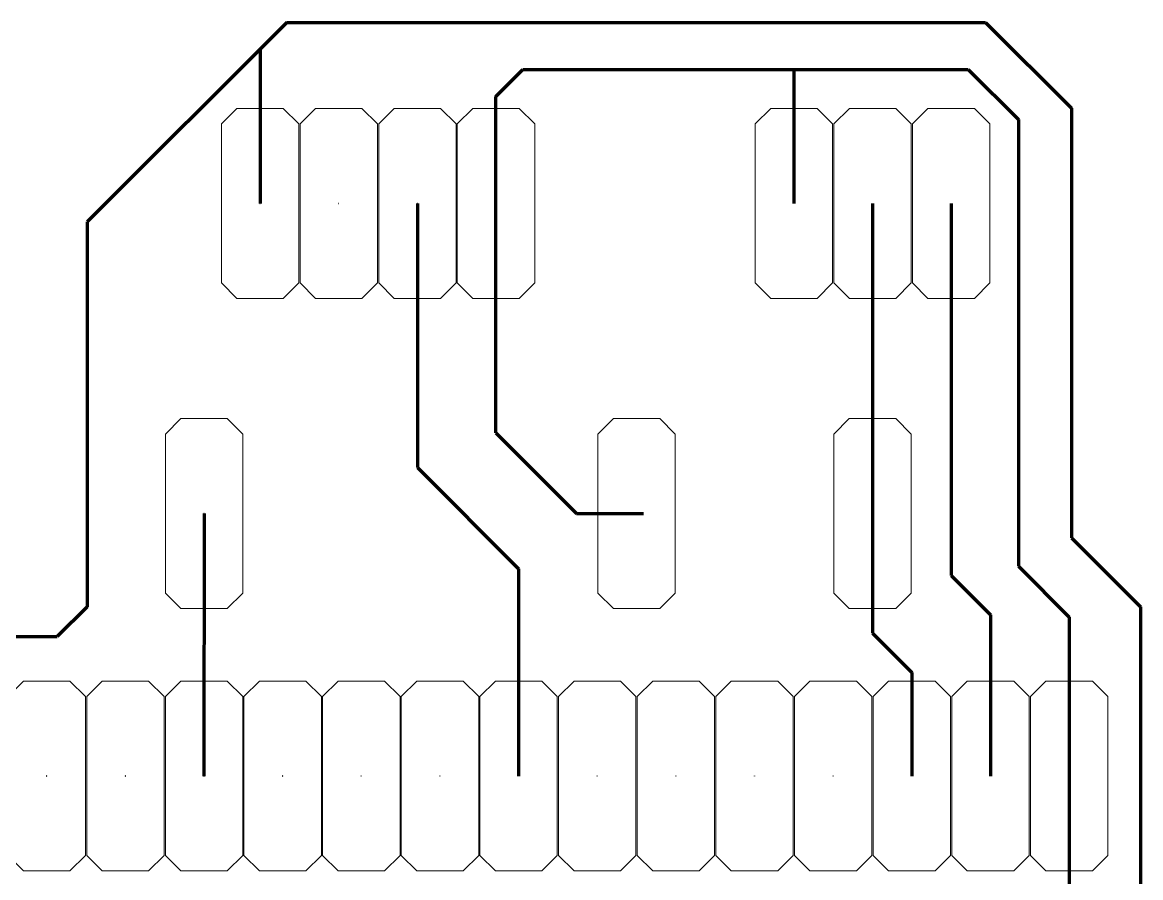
# Model space of a CAD drawing. Header units: millimetres. Extents: x -123 to 140, y -97 to 144.
# Drawn here: x 103.58 to 139.69, y 111.54 to 139.17 of the extents above; entities that cross this region are included whole.
import ezdxf

# ---------------------------------------------------------------- set-up
doc = ezdxf.new("R2010")
doc.units = ezdxf.units.MM
doc.header["$MEASUREMENT"] = 0
doc.layers.add('Layer 1', color=7, linetype='Continuous')

msp = doc.modelspace()

# ---------------------------------------------------------------- linework, layer by layer
at = {"layer": 'Layer 1', "color": 6, "lineweight": 120}
for points in [[(112.1144, 139.1672), (112.1144, 139.1672), (105.6677, 132.72), (105.6677, 132.72)], [(112.1144, 139.1672), (112.1144, 139.1672), (134.6845, 139.167), (134.6845, 139.167)], [(134.6845, 139.1669), (134.6845, 139.1669), (137.4601, 136.391), (137.4601, 136.391)], [(111.253, 138.3059), (111.253, 138.3059), (111.2527, 133.3165), (111.2527, 133.3165)], [(118.873, 136.775), (118.873, 136.775), (119.7446, 137.6464), (119.7446, 137.6464)], [(119.7446, 137.6464), (119.7446, 137.6464), (134.1269, 137.6463), (134.1269, 137.6463)], [(128.4948, 137.6462), (128.4948, 137.6462), (128.4945, 133.3165), (128.4945, 133.3165)], [(134.1269, 137.6463), (134.1269, 137.6463), (135.7459, 136.0265), (135.7459, 136.0265)], [(118.8727, 125.9045), (118.8727, 125.9045), (118.873, 136.775), (118.873, 136.775)], [(137.4601, 136.391), (137.4601, 136.391), (137.4599, 122.5169), (137.4599, 122.5169)], [(135.7459, 136.0265), (135.7459, 136.0265), (135.7457, 121.5946), (135.7457, 121.5946)], [(116.3345, 133.3116), (116.3345, 133.3116), (116.3333, 124.7814), (116.3333, 124.7814)], [(131.0345, 133.3165), (131.0345, 133.3165), (131.0336, 119.4316), (131.0336, 119.4316)], [(133.5763, 133.3165), (133.5763, 133.3165), (133.5761, 121.2959), (133.5761, 121.2959)], [(105.6677, 132.72), (105.6677, 132.72), (105.6672, 120.2852), (105.6672, 120.2852)], [(118.8727, 125.9045), (118.8727, 125.9045), (121.4762, 123.3004), (121.4762, 123.3004)], [(116.3333, 124.7815), (116.3333, 124.7815), (119.6038, 121.5102), (119.6038, 121.5102)], [(109.4441, 123.3001), (109.4441, 123.3001), (109.4426, 114.82), (109.4426, 114.82)], [(121.4762, 123.3004), (121.4762, 123.3004), (123.6411, 123.3001), (123.6411, 123.3001)], [(137.4599, 122.5169), (137.4599, 122.5169), (139.6938, 120.283), (139.6938, 120.283)], [(119.6038, 121.5102), (119.6038, 121.5102), (119.6026, 114.82), (119.6026, 114.82)], [(135.7457, 121.5946), (135.7457, 121.5946), (137.3844, 119.9558), (137.3844, 119.9558)], [(133.5761, 121.296), (133.5761, 121.296), (134.8444, 120.0277), (134.8444, 120.0277)], [(105.6672, 120.2852), (105.6672, 120.2852), (104.7043, 119.3219), (104.7043, 119.3219)], [(139.6938, 120.283), (139.6938, 120.283), (139.6937, 111.0883), (139.6937, 111.0883)], [(134.8444, 120.0277), (134.8444, 120.0277), (134.8444, 114.82), (134.8444, 114.82)], [(137.3844, 119.9558), (137.3844, 119.9558), (137.3844, 111.3222), (137.3844, 111.3222)], [(94.9195, 119.3225), (94.9195, 119.3225), (104.7043, 119.3219), (104.7043, 119.3219)], [(131.0336, 119.4316), (131.0336, 119.4316), (132.3044, 118.1607), (132.3044, 118.1607)], [(132.3044, 118.1607), (132.3044, 118.1607), (132.3044, 114.82), (132.3044, 114.82)]]:
    msp.add_open_spline(points, degree=3, dxfattribs=at)
at = {"layer": 'Layer 1', "lineweight": 9}
for points in [[(110.0045, 130.7483), (110.0045, 130.7483), (110.0045, 135.8847), (110.0045, 135.8847), (110.0045, 135.8847), (110.5045, 136.3847), (110.5045, 136.3847), (110.5045, 136.3847), (112.0045, 136.3847), (112.0045, 136.3847), (112.0045, 136.3847), (112.5045, 135.8847), (112.5045, 135.8847), (112.5045, 135.8847), (112.5045, 130.7483), (112.5045, 130.7483), (112.5045, 130.7483), (112.0045, 130.2483), (112.0045, 130.2483), (112.0045, 130.2483), (110.5045, 130.2483), (110.5045, 130.2483), (110.5045, 130.2483), (110.0045, 130.7483), (110.0045, 130.7483)], [(112.5445, 130.7483), (112.5445, 130.7483), (112.5445, 135.8847), (112.5445, 135.8847), (112.5445, 135.8847), (113.0445, 136.3847), (113.0445, 136.3847), (113.0445, 136.3847), (114.5445, 136.3847), (114.5445, 136.3847), (114.5445, 136.3847), (115.0445, 135.8847), (115.0445, 135.8847), (115.0445, 135.8847), (115.0445, 130.7483), (115.0445, 130.7483), (115.0445, 130.7483), (114.5445, 130.2483), (114.5445, 130.2483), (114.5445, 130.2483), (113.0445, 130.2483), (113.0445, 130.2483), (113.0445, 130.2483), (112.5445, 130.7483), (112.5445, 130.7483)], [(115.0845, 130.7483), (115.0845, 130.7483), (115.0845, 135.8847), (115.0845, 135.8847), (115.0845, 135.8847), (115.5845, 136.3847), (115.5845, 136.3847), (115.5845, 136.3847), (117.0845, 136.3847), (117.0845, 136.3847), (117.0845, 136.3847), (117.5845, 135.8847), (117.5845, 135.8847), (117.5845, 135.8847), (117.5845, 130.7483), (117.5845, 130.7483), (117.5845, 130.7483), (117.0845, 130.2483), (117.0845, 130.2483), (117.0845, 130.2483), (115.5845, 130.2483), (115.5845, 130.2483), (115.5845, 130.2483), (115.0845, 130.7483), (115.0845, 130.7483)], [(117.6245, 130.7483), (117.6245, 130.7483), (117.6245, 135.8847), (117.6245, 135.8847), (117.6245, 135.8847), (118.1245, 136.3847), (118.1245, 136.3847), (118.1245, 136.3847), (119.6245, 136.3847), (119.6245, 136.3847), (119.6245, 136.3847), (120.1245, 135.8847), (120.1245, 135.8847), (120.1245, 135.8847), (120.1245, 130.7483), (120.1245, 130.7483), (120.1245, 130.7483), (119.6245, 130.2483), (119.6245, 130.2483), (119.6245, 130.2483), (118.1245, 130.2483), (118.1245, 130.2483), (118.1245, 130.2483), (117.6245, 130.7483), (117.6245, 130.7483)], [(127.2463, 130.7483), (127.2463, 130.7483), (127.2463, 135.8847), (127.2463, 135.8847), (127.2463, 135.8847), (127.7463, 136.3847), (127.7463, 136.3847), (127.7463, 136.3847), (129.2463, 136.3847), (129.2463, 136.3847), (129.2463, 136.3847), (129.7463, 135.8847), (129.7463, 135.8847), (129.7463, 135.8847), (129.7463, 130.7483), (129.7463, 130.7483), (129.7463, 130.7483), (129.2463, 130.2483), (129.2463, 130.2483), (129.2463, 130.2483), (127.7463, 130.2483), (127.7463, 130.2483), (127.7463, 130.2483), (127.2463, 130.7483), (127.2463, 130.7483)], [(129.7863, 130.7483), (129.7863, 130.7483), (129.7863, 135.8847), (129.7863, 135.8847), (129.7863, 135.8847), (130.2863, 136.3847), (130.2863, 136.3847), (130.2863, 136.3847), (131.7863, 136.3847), (131.7863, 136.3847), (131.7863, 136.3847), (132.2863, 135.8847), (132.2863, 135.8847), (132.2863, 135.8847), (132.2863, 130.7483), (132.2863, 130.7483), (132.2863, 130.7483), (131.7863, 130.2483), (131.7863, 130.2483), (131.7863, 130.2483), (130.2863, 130.2483), (130.2863, 130.2483), (130.2863, 130.2483), (129.7863, 130.7483), (129.7863, 130.7483)], [(132.3263, 130.7483), (132.3263, 130.7483), (132.3263, 135.8847), (132.3263, 135.8847), (132.3263, 135.8847), (132.8263, 136.3847), (132.8263, 136.3847), (132.8263, 136.3847), (134.3263, 136.3847), (134.3263, 136.3847), (134.3263, 136.3847), (134.8263, 135.8847), (134.8263, 135.8847), (134.8263, 135.8847), (134.8263, 130.7483), (134.8263, 130.7483), (134.8263, 130.7483), (134.3263, 130.2483), (134.3263, 130.2483), (134.3263, 130.2483), (132.8263, 130.2483), (132.8263, 130.2483), (132.8263, 130.2483), (132.3263, 130.7483), (132.3263, 130.7483)], [(108.1944, 120.7319), (108.1944, 120.7319), (108.1944, 125.8683), (108.1944, 125.8683), (108.1944, 125.8683), (108.6944, 126.3683), (108.6944, 126.3683), (108.6944, 126.3683), (110.1944, 126.3683), (110.1944, 126.3683), (110.1944, 126.3683), (110.6944, 125.8683), (110.6944, 125.8683), (110.6944, 125.8683), (110.6944, 120.7319), (110.6944, 120.7319), (110.6944, 120.7319), (110.1944, 120.2319), (110.1944, 120.2319), (110.1944, 120.2319), (108.6944, 120.2319), (108.6944, 120.2319), (108.6944, 120.2319), (108.1944, 120.7319), (108.1944, 120.7319)], [(122.1645, 120.7319), (122.1645, 120.7319), (122.1645, 125.8683), (122.1645, 125.8683), (122.1645, 125.8683), (122.6645, 126.3683), (122.6645, 126.3683), (122.6645, 126.3683), (124.1645, 126.3683), (124.1645, 126.3683), (124.1645, 126.3683), (124.6645, 125.8683), (124.6645, 125.8683), (124.6645, 125.8683), (124.6645, 120.7319), (124.6645, 120.7319), (124.6645, 120.7319), (124.1645, 120.2319), (124.1645, 120.2319), (124.1645, 120.2319), (122.6645, 120.2319), (122.6645, 120.2319), (122.6645, 120.2319), (122.1645, 120.7319), (122.1645, 120.7319)], [(129.7845, 120.7319), (129.7845, 120.7319), (129.7845, 125.8683), (129.7845, 125.8683), (129.7845, 125.8683), (130.2845, 126.3683), (130.2845, 126.3683), (130.2845, 126.3683), (131.7845, 126.3683), (131.7845, 126.3683), (131.7845, 126.3683), (132.2845, 125.8683), (132.2845, 125.8683), (132.2845, 125.8683), (132.2845, 120.7319), (132.2845, 120.7319), (132.2845, 120.7319), (131.7845, 120.2319), (131.7845, 120.2319), (131.7845, 120.2319), (130.2845, 120.2319), (130.2845, 120.2319), (130.2845, 120.2319), (129.7845, 120.7319), (129.7845, 120.7319)], [(103.1144, 112.2518), (103.1144, 112.2518), (103.1144, 117.3882), (103.1144, 117.3882), (103.1144, 117.3882), (103.6144, 117.8882), (103.6144, 117.8882), (103.6144, 117.8882), (105.1144, 117.8882), (105.1144, 117.8882), (105.1144, 117.8882), (105.6144, 117.3882), (105.6144, 117.3882), (105.6144, 117.3882), (105.6144, 112.2518), (105.6144, 112.2518), (105.6144, 112.2518), (105.1144, 111.7518), (105.1144, 111.7518), (105.1144, 111.7518), (103.6144, 111.7518), (103.6144, 111.7518), (103.6144, 111.7518), (103.1144, 112.2518), (103.1144, 112.2518)], [(105.6544, 112.2518), (105.6544, 112.2518), (105.6544, 117.3882), (105.6544, 117.3882), (105.6544, 117.3882), (106.1544, 117.8882), (106.1544, 117.8882), (106.1544, 117.8882), (107.6544, 117.8882), (107.6544, 117.8882), (107.6544, 117.8882), (108.1544, 117.3882), (108.1544, 117.3882), (108.1544, 117.3882), (108.1544, 112.2518), (108.1544, 112.2518), (108.1544, 112.2518), (107.6544, 111.7518), (107.6544, 111.7518), (107.6544, 111.7518), (106.1544, 111.7518), (106.1544, 111.7518), (106.1544, 111.7518), (105.6544, 112.2518), (105.6544, 112.2518)], [(108.1944, 112.2518), (108.1944, 112.2518), (108.1944, 117.3882), (108.1944, 117.3882), (108.1944, 117.3882), (108.6944, 117.8882), (108.6944, 117.8882), (108.6944, 117.8882), (110.1944, 117.8882), (110.1944, 117.8882), (110.1944, 117.8882), (110.6944, 117.3882), (110.6944, 117.3882), (110.6944, 117.3882), (110.6944, 112.2518), (110.6944, 112.2518), (110.6944, 112.2518), (110.1944, 111.7518), (110.1944, 111.7518), (110.1944, 111.7518), (108.6944, 111.7518), (108.6944, 111.7518), (108.6944, 111.7518), (108.1944, 112.2518), (108.1944, 112.2518)], [(110.7344, 112.2518), (110.7344, 112.2518), (110.7344, 117.3882), (110.7344, 117.3882), (110.7344, 117.3882), (111.2344, 117.8882), (111.2344, 117.8882), (111.2344, 117.8882), (112.7344, 117.8882), (112.7344, 117.8882), (112.7344, 117.8882), (113.2344, 117.3882), (113.2344, 117.3882), (113.2344, 117.3882), (113.2344, 112.2518), (113.2344, 112.2518), (113.2344, 112.2518), (112.7344, 111.7518), (112.7344, 111.7518), (112.7344, 111.7518), (111.2344, 111.7518), (111.2344, 111.7518), (111.2344, 111.7518), (110.7344, 112.2518), (110.7344, 112.2518)], [(113.2744, 112.2518), (113.2744, 112.2518), (113.2744, 117.3882), (113.2744, 117.3882), (113.2744, 117.3882), (113.7744, 117.8882), (113.7744, 117.8882), (113.7744, 117.8882), (115.2744, 117.8882), (115.2744, 117.8882), (115.2744, 117.8882), (115.7744, 117.3882), (115.7744, 117.3882), (115.7744, 117.3882), (115.7744, 112.2518), (115.7744, 112.2518), (115.7744, 112.2518), (115.2744, 111.7518), (115.2744, 111.7518), (115.2744, 111.7518), (113.7744, 111.7518), (113.7744, 111.7518), (113.7744, 111.7518), (113.2744, 112.2518), (113.2744, 112.2518)], [(115.8144, 112.2518), (115.8144, 112.2518), (115.8144, 117.3882), (115.8144, 117.3882), (115.8144, 117.3882), (116.3144, 117.8882), (116.3144, 117.8882), (116.3144, 117.8882), (117.8144, 117.8882), (117.8144, 117.8882), (117.8144, 117.8882), (118.3144, 117.3882), (118.3144, 117.3882), (118.3144, 117.3882), (118.3144, 112.2518), (118.3144, 112.2518), (118.3144, 112.2518), (117.8144, 111.7518), (117.8144, 111.7518), (117.8144, 111.7518), (116.3144, 111.7518), (116.3144, 111.7518), (116.3144, 111.7518), (115.8144, 112.2518), (115.8144, 112.2518)], [(118.3544, 112.2518), (118.3544, 112.2518), (118.3544, 117.3882), (118.3544, 117.3882), (118.3544, 117.3882), (118.8544, 117.8882), (118.8544, 117.8882), (118.8544, 117.8882), (120.3544, 117.8882), (120.3544, 117.8882), (120.3544, 117.8882), (120.8544, 117.3882), (120.8544, 117.3882), (120.8544, 117.3882), (120.8544, 112.2518), (120.8544, 112.2518), (120.8544, 112.2518), (120.3544, 111.7518), (120.3544, 111.7518), (120.3544, 111.7518), (118.8544, 111.7518), (118.8544, 111.7518), (118.8544, 111.7518), (118.3544, 112.2518), (118.3544, 112.2518)], [(120.8944, 112.2518), (120.8944, 112.2518), (120.8944, 117.3882), (120.8944, 117.3882), (120.8944, 117.3882), (121.3944, 117.8882), (121.3944, 117.8882), (121.3944, 117.8882), (122.8944, 117.8882), (122.8944, 117.8882), (122.8944, 117.8882), (123.3944, 117.3882), (123.3944, 117.3882), (123.3944, 117.3882), (123.3944, 112.2518), (123.3944, 112.2518), (123.3944, 112.2518), (122.8944, 111.7518), (122.8944, 111.7518), (122.8944, 111.7518), (121.3944, 111.7518), (121.3944, 111.7518), (121.3944, 111.7518), (120.8944, 112.2518), (120.8944, 112.2518)], [(123.4344, 112.2518), (123.4344, 112.2518), (123.4344, 117.3882), (123.4344, 117.3882), (123.4344, 117.3882), (123.9344, 117.8882), (123.9344, 117.8882), (123.9344, 117.8882), (125.4344, 117.8882), (125.4344, 117.8882), (125.4344, 117.8882), (125.9344, 117.3882), (125.9344, 117.3882), (125.9344, 117.3882), (125.9344, 112.2518), (125.9344, 112.2518), (125.9344, 112.2518), (125.4344, 111.7518), (125.4344, 111.7518), (125.4344, 111.7518), (123.9344, 111.7518), (123.9344, 111.7518), (123.9344, 111.7518), (123.4344, 112.2518), (123.4344, 112.2518)], [(125.9744, 112.2518), (125.9744, 112.2518), (125.9744, 117.3882), (125.9744, 117.3882), (125.9744, 117.3882), (126.4744, 117.8882), (126.4744, 117.8882), (126.4744, 117.8882), (127.9744, 117.8882), (127.9744, 117.8882), (127.9744, 117.8882), (128.4744, 117.3882), (128.4744, 117.3882), (128.4744, 117.3882), (128.4744, 112.2518), (128.4744, 112.2518), (128.4744, 112.2518), (127.9744, 111.7518), (127.9744, 111.7518), (127.9744, 111.7518), (126.4744, 111.7518), (126.4744, 111.7518), (126.4744, 111.7518), (125.9744, 112.2518), (125.9744, 112.2518)], [(128.5144, 112.2518), (128.5144, 112.2518), (128.5144, 117.3882), (128.5144, 117.3882), (128.5144, 117.3882), (129.0144, 117.8882), (129.0144, 117.8882), (129.0144, 117.8882), (130.5144, 117.8882), (130.5144, 117.8882), (130.5144, 117.8882), (131.0144, 117.3882), (131.0144, 117.3882), (131.0144, 117.3882), (131.0144, 112.2518), (131.0144, 112.2518), (131.0144, 112.2518), (130.5144, 111.7518), (130.5144, 111.7518), (130.5144, 111.7518), (129.0144, 111.7518), (129.0144, 111.7518), (129.0144, 111.7518), (128.5144, 112.2518), (128.5144, 112.2518)], [(131.0544, 112.2518), (131.0544, 112.2518), (131.0544, 117.3882), (131.0544, 117.3882), (131.0544, 117.3882), (131.5544, 117.8882), (131.5544, 117.8882), (131.5544, 117.8882), (133.0544, 117.8882), (133.0544, 117.8882), (133.0544, 117.8882), (133.5544, 117.3882), (133.5544, 117.3882), (133.5544, 117.3882), (133.5544, 112.2518), (133.5544, 112.2518), (133.5544, 112.2518), (133.0544, 111.7518), (133.0544, 111.7518), (133.0544, 111.7518), (131.5544, 111.7518), (131.5544, 111.7518), (131.5544, 111.7518), (131.0544, 112.2518), (131.0544, 112.2518)], [(133.5944, 112.2518), (133.5944, 112.2518), (133.5944, 117.3882), (133.5944, 117.3882), (133.5944, 117.3882), (134.0944, 117.8882), (134.0944, 117.8882), (134.0944, 117.8882), (135.5944, 117.8882), (135.5944, 117.8882), (135.5944, 117.8882), (136.0944, 117.3882), (136.0944, 117.3882), (136.0944, 117.3882), (136.0944, 112.2518), (136.0944, 112.2518), (136.0944, 112.2518), (135.5944, 111.7518), (135.5944, 111.7518), (135.5944, 111.7518), (134.0944, 111.7518), (134.0944, 111.7518), (134.0944, 111.7518), (133.5944, 112.2518), (133.5944, 112.2518)], [(136.1344, 112.2518), (136.1344, 112.2518), (136.1344, 117.3882), (136.1344, 117.3882), (136.1344, 117.3882), (136.6344, 117.8882), (136.6344, 117.8882), (136.6344, 117.8882), (138.1344, 117.8882), (138.1344, 117.8882), (138.1344, 117.8882), (138.6344, 117.3882), (138.6344, 117.3882), (138.6344, 117.3882), (138.6344, 112.2518), (138.6344, 112.2518), (138.6344, 112.2518), (138.1344, 111.7518), (138.1344, 111.7518), (138.1344, 111.7518), (136.6344, 111.7518), (136.6344, 111.7518), (136.6344, 111.7518), (136.1344, 112.2518), (136.1344, 112.2518)]]:
    msp.add_open_spline(points, degree=3, knots=[0, 0, 0, 0, 0.125, 0.125, 0.125, 0.25, 0.25, 0.25, 0.375, 0.375, 0.375, 0.5, 0.5, 0.5, 0.625, 0.625, 0.625, 0.75, 0.75, 0.75, 0.875, 0.875, 0.875, 1, 1, 1, 1], dxfattribs=at)
at = {"layer": 'Layer 1', "color": 5}
for points in [[(111.2545, 133.3148), (111.2545, 133.3148), (111.251, 133.3148), (111.251, 133.3148), (111.251, 133.3148), (111.251, 133.3183), (111.251, 133.3183), (111.251, 133.3183), (111.2545, 133.3183), (111.2545, 133.3183), (111.2545, 133.3183), (111.2545, 133.3148), (111.2545, 133.3148)], [(113.7945, 133.3148), (113.7945, 133.3148), (113.791, 133.3148), (113.791, 133.3148), (113.791, 133.3148), (113.791, 133.3183), (113.791, 133.3183), (113.791, 133.3183), (113.7945, 133.3183), (113.7945, 133.3183), (113.7945, 133.3183), (113.7945, 133.3148), (113.7945, 133.3148)], [(116.3345, 133.3148), (116.3345, 133.3148), (116.331, 133.3148), (116.331, 133.3148), (116.331, 133.3148), (116.331, 133.3183), (116.331, 133.3183), (116.331, 133.3183), (116.3345, 133.3183), (116.3345, 133.3183), (116.3345, 133.3183), (116.3345, 133.3148), (116.3345, 133.3148)], [(118.8745, 133.3148), (118.8745, 133.3148), (118.871, 133.3148), (118.871, 133.3148), (118.871, 133.3148), (118.871, 133.3183), (118.871, 133.3183), (118.871, 133.3183), (118.8745, 133.3183), (118.8745, 133.3183), (118.8745, 133.3183), (118.8745, 133.3148), (118.8745, 133.3148)], [(128.4963, 133.3148), (128.4963, 133.3148), (128.4928, 133.3148), (128.4928, 133.3148), (128.4928, 133.3148), (128.4928, 133.3183), (128.4928, 133.3183), (128.4928, 133.3183), (128.4963, 133.3183), (128.4963, 133.3183), (128.4963, 133.3183), (128.4963, 133.3148), (128.4963, 133.3148)], [(131.0363, 133.3148), (131.0363, 133.3148), (131.0328, 133.3148), (131.0328, 133.3148), (131.0328, 133.3148), (131.0328, 133.3183), (131.0328, 133.3183), (131.0328, 133.3183), (131.0363, 133.3183), (131.0363, 133.3183), (131.0363, 133.3183), (131.0363, 133.3148), (131.0363, 133.3148)], [(133.5763, 133.3148), (133.5763, 133.3148), (133.5728, 133.3148), (133.5728, 133.3148), (133.5728, 133.3148), (133.5728, 133.3183), (133.5728, 133.3183), (133.5728, 133.3183), (133.5763, 133.3183), (133.5763, 133.3183), (133.5763, 133.3183), (133.5763, 133.3148), (133.5763, 133.3148)], [(109.4444, 123.2984), (109.4444, 123.2984), (109.4409, 123.2984), (109.4409, 123.2984), (109.4409, 123.2984), (109.4409, 123.3019), (109.4409, 123.3019), (109.4409, 123.3019), (109.4444, 123.3019), (109.4444, 123.3019), (109.4444, 123.3019), (109.4444, 123.2984), (109.4444, 123.2984)], [(123.4145, 123.2984), (123.4145, 123.2984), (123.411, 123.2984), (123.411, 123.2984), (123.411, 123.2984), (123.411, 123.3019), (123.411, 123.3019), (123.411, 123.3019), (123.4145, 123.3019), (123.4145, 123.3019), (123.4145, 123.3019), (123.4145, 123.2984), (123.4145, 123.2984)], [(131.0345, 123.2984), (131.0345, 123.2984), (131.031, 123.2984), (131.031, 123.2984), (131.031, 123.2984), (131.031, 123.3019), (131.031, 123.3019), (131.031, 123.3019), (131.0345, 123.3019), (131.0345, 123.3019), (131.0345, 123.3019), (131.0345, 123.2984), (131.0345, 123.2984)], [(104.3644, 114.8183), (104.3644, 114.8183), (104.3609, 114.8183), (104.3609, 114.8183), (104.3609, 114.8183), (104.3609, 114.8218), (104.3609, 114.8218), (104.3609, 114.8218), (104.3644, 114.8218), (104.3644, 114.8218), (104.3644, 114.8218), (104.3644, 114.8183), (104.3644, 114.8183)], [(106.9044, 114.8183), (106.9044, 114.8183), (106.9009, 114.8183), (106.9009, 114.8183), (106.9009, 114.8183), (106.9009, 114.8218), (106.9009, 114.8218), (106.9009, 114.8218), (106.9044, 114.8218), (106.9044, 114.8218), (106.9044, 114.8218), (106.9044, 114.8183), (106.9044, 114.8183)], [(109.4444, 114.8183), (109.4444, 114.8183), (109.4409, 114.8183), (109.4409, 114.8183), (109.4409, 114.8183), (109.4409, 114.8218), (109.4409, 114.8218), (109.4409, 114.8218), (109.4444, 114.8218), (109.4444, 114.8218), (109.4444, 114.8218), (109.4444, 114.8183), (109.4444, 114.8183)], [(111.9844, 114.8183), (111.9844, 114.8183), (111.9809, 114.8183), (111.9809, 114.8183), (111.9809, 114.8183), (111.9809, 114.8218), (111.9809, 114.8218), (111.9809, 114.8218), (111.9844, 114.8218), (111.9844, 114.8218), (111.9844, 114.8218), (111.9844, 114.8183), (111.9844, 114.8183)], [(114.5244, 114.8183), (114.5244, 114.8183), (114.5209, 114.8183), (114.5209, 114.8183), (114.5209, 114.8183), (114.5209, 114.8218), (114.5209, 114.8218), (114.5209, 114.8218), (114.5244, 114.8218), (114.5244, 114.8218), (114.5244, 114.8218), (114.5244, 114.8183), (114.5244, 114.8183)], [(117.0644, 114.8183), (117.0644, 114.8183), (117.0609, 114.8183), (117.0609, 114.8183), (117.0609, 114.8183), (117.0609, 114.8218), (117.0609, 114.8218), (117.0609, 114.8218), (117.0644, 114.8218), (117.0644, 114.8218), (117.0644, 114.8218), (117.0644, 114.8183), (117.0644, 114.8183)], [(119.6044, 114.8183), (119.6044, 114.8183), (119.6009, 114.8183), (119.6009, 114.8183), (119.6009, 114.8183), (119.6009, 114.8218), (119.6009, 114.8218), (119.6009, 114.8218), (119.6044, 114.8218), (119.6044, 114.8218), (119.6044, 114.8218), (119.6044, 114.8183), (119.6044, 114.8183)], [(122.1444, 114.8183), (122.1444, 114.8183), (122.1409, 114.8183), (122.1409, 114.8183), (122.1409, 114.8183), (122.1409, 114.8218), (122.1409, 114.8218), (122.1409, 114.8218), (122.1444, 114.8218), (122.1444, 114.8218), (122.1444, 114.8218), (122.1444, 114.8183), (122.1444, 114.8183)], [(124.6844, 114.8183), (124.6844, 114.8183), (124.6809, 114.8183), (124.6809, 114.8183), (124.6809, 114.8183), (124.6809, 114.8218), (124.6809, 114.8218), (124.6809, 114.8218), (124.6844, 114.8218), (124.6844, 114.8218), (124.6844, 114.8218), (124.6844, 114.8183), (124.6844, 114.8183)], [(127.2244, 114.8183), (127.2244, 114.8183), (127.2209, 114.8183), (127.2209, 114.8183), (127.2209, 114.8183), (127.2209, 114.8218), (127.2209, 114.8218), (127.2209, 114.8218), (127.2244, 114.8218), (127.2244, 114.8218), (127.2244, 114.8218), (127.2244, 114.8183), (127.2244, 114.8183)], [(129.7644, 114.8183), (129.7644, 114.8183), (129.7609, 114.8183), (129.7609, 114.8183), (129.7609, 114.8183), (129.7609, 114.8218), (129.7609, 114.8218), (129.7609, 114.8218), (129.7644, 114.8218), (129.7644, 114.8218), (129.7644, 114.8218), (129.7644, 114.8183), (129.7644, 114.8183)], [(132.3044, 114.8183), (132.3044, 114.8183), (132.3009, 114.8183), (132.3009, 114.8183), (132.3009, 114.8183), (132.3009, 114.8218), (132.3009, 114.8218), (132.3009, 114.8218), (132.3044, 114.8218), (132.3044, 114.8218), (132.3044, 114.8218), (132.3044, 114.8183), (132.3044, 114.8183)], [(134.8444, 114.8183), (134.8444, 114.8183), (134.8409, 114.8183), (134.8409, 114.8183), (134.8409, 114.8183), (134.8409, 114.8218), (134.8409, 114.8218), (134.8409, 114.8218), (134.8444, 114.8218), (134.8444, 114.8218), (134.8444, 114.8218), (134.8444, 114.8183), (134.8444, 114.8183)], [(137.3844, 114.8183), (137.3844, 114.8183), (137.3809, 114.8183), (137.3809, 114.8183), (137.3809, 114.8183), (137.3809, 114.8218), (137.3809, 114.8218), (137.3809, 114.8218), (137.3844, 114.8218), (137.3844, 114.8218), (137.3844, 114.8218), (137.3844, 114.8183), (137.3844, 114.8183)]]:
    msp.add_open_spline(points, degree=3, knots=[0, 0, 0, 0, 0.25, 0.25, 0.25, 0.5, 0.5, 0.5, 0.75, 0.75, 0.75, 1, 1, 1, 1], dxfattribs=at)
at = {"layer": 'Layer 1', "color": 5, "lineweight": 9}
for points in [[(111.2545, 133.3148), (111.2545, 133.3148), (111.251, 133.3148), (111.251, 133.3148), (111.251, 133.3148), (111.251, 133.3183), (111.251, 133.3183), (111.251, 133.3183), (111.2545, 133.3183), (111.2545, 133.3183), (111.2545, 133.3183), (111.2545, 133.3148), (111.2545, 133.3148)], [(113.7945, 133.3148), (113.7945, 133.3148), (113.791, 133.3148), (113.791, 133.3148), (113.791, 133.3148), (113.791, 133.3183), (113.791, 133.3183), (113.791, 133.3183), (113.7945, 133.3183), (113.7945, 133.3183), (113.7945, 133.3183), (113.7945, 133.3148), (113.7945, 133.3148)], [(116.3345, 133.3148), (116.3345, 133.3148), (116.331, 133.3148), (116.331, 133.3148), (116.331, 133.3148), (116.331, 133.3183), (116.331, 133.3183), (116.331, 133.3183), (116.3345, 133.3183), (116.3345, 133.3183), (116.3345, 133.3183), (116.3345, 133.3148), (116.3345, 133.3148)], [(118.8745, 133.3148), (118.8745, 133.3148), (118.871, 133.3148), (118.871, 133.3148), (118.871, 133.3148), (118.871, 133.3183), (118.871, 133.3183), (118.871, 133.3183), (118.8745, 133.3183), (118.8745, 133.3183), (118.8745, 133.3183), (118.8745, 133.3148), (118.8745, 133.3148)], [(128.4963, 133.3148), (128.4963, 133.3148), (128.4928, 133.3148), (128.4928, 133.3148), (128.4928, 133.3148), (128.4928, 133.3183), (128.4928, 133.3183), (128.4928, 133.3183), (128.4963, 133.3183), (128.4963, 133.3183), (128.4963, 133.3183), (128.4963, 133.3148), (128.4963, 133.3148)], [(131.0363, 133.3148), (131.0363, 133.3148), (131.0328, 133.3148), (131.0328, 133.3148), (131.0328, 133.3148), (131.0328, 133.3183), (131.0328, 133.3183), (131.0328, 133.3183), (131.0363, 133.3183), (131.0363, 133.3183), (131.0363, 133.3183), (131.0363, 133.3148), (131.0363, 133.3148)], [(133.5763, 133.3148), (133.5763, 133.3148), (133.5728, 133.3148), (133.5728, 133.3148), (133.5728, 133.3148), (133.5728, 133.3183), (133.5728, 133.3183), (133.5728, 133.3183), (133.5763, 133.3183), (133.5763, 133.3183), (133.5763, 133.3183), (133.5763, 133.3148), (133.5763, 133.3148)], [(109.4444, 123.2984), (109.4444, 123.2984), (109.4409, 123.2984), (109.4409, 123.2984), (109.4409, 123.2984), (109.4409, 123.3019), (109.4409, 123.3019), (109.4409, 123.3019), (109.4444, 123.3019), (109.4444, 123.3019), (109.4444, 123.3019), (109.4444, 123.2984), (109.4444, 123.2984)], [(123.4145, 123.2984), (123.4145, 123.2984), (123.411, 123.2984), (123.411, 123.2984), (123.411, 123.2984), (123.411, 123.3019), (123.411, 123.3019), (123.411, 123.3019), (123.4145, 123.3019), (123.4145, 123.3019), (123.4145, 123.3019), (123.4145, 123.2984), (123.4145, 123.2984)], [(131.0345, 123.2984), (131.0345, 123.2984), (131.031, 123.2984), (131.031, 123.2984), (131.031, 123.2984), (131.031, 123.3019), (131.031, 123.3019), (131.031, 123.3019), (131.0345, 123.3019), (131.0345, 123.3019), (131.0345, 123.3019), (131.0345, 123.2984), (131.0345, 123.2984)], [(104.3644, 114.8183), (104.3644, 114.8183), (104.3609, 114.8183), (104.3609, 114.8183), (104.3609, 114.8183), (104.3609, 114.8218), (104.3609, 114.8218), (104.3609, 114.8218), (104.3644, 114.8218), (104.3644, 114.8218), (104.3644, 114.8218), (104.3644, 114.8183), (104.3644, 114.8183)], [(106.9044, 114.8183), (106.9044, 114.8183), (106.9009, 114.8183), (106.9009, 114.8183), (106.9009, 114.8183), (106.9009, 114.8218), (106.9009, 114.8218), (106.9009, 114.8218), (106.9044, 114.8218), (106.9044, 114.8218), (106.9044, 114.8218), (106.9044, 114.8183), (106.9044, 114.8183)], [(109.4444, 114.8183), (109.4444, 114.8183), (109.4409, 114.8183), (109.4409, 114.8183), (109.4409, 114.8183), (109.4409, 114.8218), (109.4409, 114.8218), (109.4409, 114.8218), (109.4444, 114.8218), (109.4444, 114.8218), (109.4444, 114.8218), (109.4444, 114.8183), (109.4444, 114.8183)], [(111.9844, 114.8183), (111.9844, 114.8183), (111.9809, 114.8183), (111.9809, 114.8183), (111.9809, 114.8183), (111.9809, 114.8218), (111.9809, 114.8218), (111.9809, 114.8218), (111.9844, 114.8218), (111.9844, 114.8218), (111.9844, 114.8218), (111.9844, 114.8183), (111.9844, 114.8183)], [(114.5244, 114.8183), (114.5244, 114.8183), (114.5209, 114.8183), (114.5209, 114.8183), (114.5209, 114.8183), (114.5209, 114.8218), (114.5209, 114.8218), (114.5209, 114.8218), (114.5244, 114.8218), (114.5244, 114.8218), (114.5244, 114.8218), (114.5244, 114.8183), (114.5244, 114.8183)], [(117.0644, 114.8183), (117.0644, 114.8183), (117.0609, 114.8183), (117.0609, 114.8183), (117.0609, 114.8183), (117.0609, 114.8218), (117.0609, 114.8218), (117.0609, 114.8218), (117.0644, 114.8218), (117.0644, 114.8218), (117.0644, 114.8218), (117.0644, 114.8183), (117.0644, 114.8183)], [(119.6044, 114.8183), (119.6044, 114.8183), (119.6009, 114.8183), (119.6009, 114.8183), (119.6009, 114.8183), (119.6009, 114.8218), (119.6009, 114.8218), (119.6009, 114.8218), (119.6044, 114.8218), (119.6044, 114.8218), (119.6044, 114.8218), (119.6044, 114.8183), (119.6044, 114.8183)], [(122.1444, 114.8183), (122.1444, 114.8183), (122.1409, 114.8183), (122.1409, 114.8183), (122.1409, 114.8183), (122.1409, 114.8218), (122.1409, 114.8218), (122.1409, 114.8218), (122.1444, 114.8218), (122.1444, 114.8218), (122.1444, 114.8218), (122.1444, 114.8183), (122.1444, 114.8183)], [(124.6844, 114.8183), (124.6844, 114.8183), (124.6809, 114.8183), (124.6809, 114.8183), (124.6809, 114.8183), (124.6809, 114.8218), (124.6809, 114.8218), (124.6809, 114.8218), (124.6844, 114.8218), (124.6844, 114.8218), (124.6844, 114.8218), (124.6844, 114.8183), (124.6844, 114.8183)], [(127.2244, 114.8183), (127.2244, 114.8183), (127.2209, 114.8183), (127.2209, 114.8183), (127.2209, 114.8183), (127.2209, 114.8218), (127.2209, 114.8218), (127.2209, 114.8218), (127.2244, 114.8218), (127.2244, 114.8218), (127.2244, 114.8218), (127.2244, 114.8183), (127.2244, 114.8183)], [(129.7644, 114.8183), (129.7644, 114.8183), (129.7609, 114.8183), (129.7609, 114.8183), (129.7609, 114.8183), (129.7609, 114.8218), (129.7609, 114.8218), (129.7609, 114.8218), (129.7644, 114.8218), (129.7644, 114.8218), (129.7644, 114.8218), (129.7644, 114.8183), (129.7644, 114.8183)], [(132.3044, 114.8183), (132.3044, 114.8183), (132.3009, 114.8183), (132.3009, 114.8183), (132.3009, 114.8183), (132.3009, 114.8218), (132.3009, 114.8218), (132.3009, 114.8218), (132.3044, 114.8218), (132.3044, 114.8218), (132.3044, 114.8218), (132.3044, 114.8183), (132.3044, 114.8183)], [(134.8444, 114.8183), (134.8444, 114.8183), (134.8409, 114.8183), (134.8409, 114.8183), (134.8409, 114.8183), (134.8409, 114.8218), (134.8409, 114.8218), (134.8409, 114.8218), (134.8444, 114.8218), (134.8444, 114.8218), (134.8444, 114.8218), (134.8444, 114.8183), (134.8444, 114.8183)], [(137.3844, 114.8183), (137.3844, 114.8183), (137.3809, 114.8183), (137.3809, 114.8183), (137.3809, 114.8183), (137.3809, 114.8218), (137.3809, 114.8218), (137.3809, 114.8218), (137.3844, 114.8218), (137.3844, 114.8218), (137.3844, 114.8218), (137.3844, 114.8183), (137.3844, 114.8183)]]:
    msp.add_open_spline(points, degree=3, knots=[0, 0, 0, 0, 0.25, 0.25, 0.25, 0.5, 0.5, 0.5, 0.75, 0.75, 0.75, 1, 1, 1, 1], dxfattribs=at)

doc.saveas('drawing.dxf')
